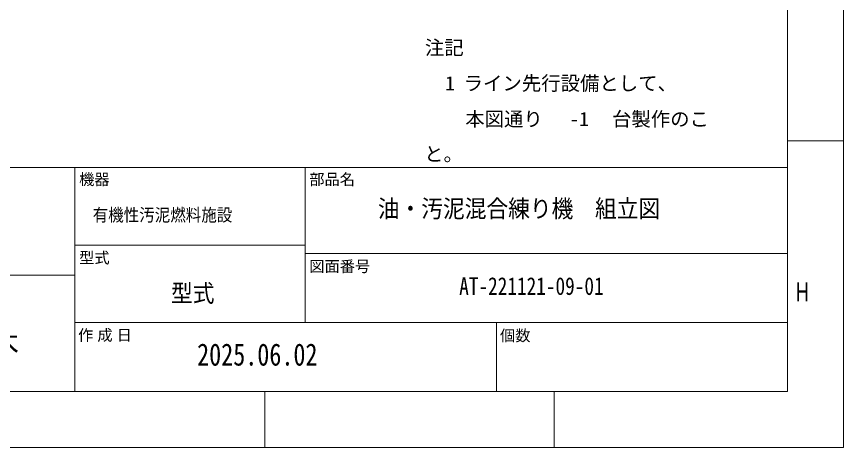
# Model space of a CAD drawing. Units: millimetres at full size. Extents: x -19442 to 19442, y -5866 to 5866.
# Drawn here: x 8772 to 10691, y -2191 to -1191 of the extents above; entities that cross this region are included whole.
import ezdxf
from ezdxf.enums import TextEntityAlignment as Align

# ---------------------------------------------------------------- set-up
doc = ezdxf.new("R2010")
doc.units = ezdxf.units.MM
doc.header["$LTSCALE"] = 3.6
for name, color, linetype, lineweight in [('0-6_0', 2, 'Continuous', 9), ('1-2_Defpoints', 134, 'Continuous', 9), ('1-3_99_図枠', 134, 'Continuous', 9)]:
    doc.layers.add(name, color=color, linetype=linetype, lineweight=lineweight)
doc.layers.add('0-A_07_TEXT', color=2, linetype='Continuous')
doc.styles.add('ＭＳ ゴシック', font='')
doc.styles.add('ＭＳ Ｐゴシック', font='')
doc.styles.get('ＭＳ ゴシック').set_extended_font_data('MS Gothic')
doc.styles.get('ＭＳ Ｐゴシック').set_extended_font_data('MS PGothic')

msp = doc.modelspace()

# ---------------------------------------------------------------- linework, layer by layer
at = {"layer": '1-2_Defpoints'}
msp.add_lwpolyline([(2634.798, -2190.619), (10691.206, -2190.619), (10691.206, 3505.831), (2634.798, 3505.831)], close=True, dxfattribs=at)
at = {"layer": '1-3_99_図枠'}
for p, q in [((10691.206, -1479.072), (10561.193, -1479.072)), ((8907.996, -2061.188), (8907.996, -1541.136)), ((9442.057, -1541.136), (9442.057, -1901.172)), ((8907.996, -1721.154), (9442.057, -1721.154)), ((9442.057, -1741.156), (10561.193, -1741.156)), ((8907.996, -1791.161), (7760.912, -1791.161)), ((8907.996, -1901.172), (10561.193, -1901.172)), ((9885.771, -1901.172), (9885.771, -2061.188)), ((9348.471, -2190.619), (9348.471, -2061.188)), ((10019.838, -2190.619), (10019.838, -2061.188))]:
    msp.add_line(p, q, dxfattribs=at)
for points in [[(3024.437, -2061.188), (10561.193, -2061.188), (10561.193, 3375.818), (3024.437, 3375.818)], [(7760.912, -2061.188), (10561.193, -2061.188), (10561.193, -1541.136), (7760.912, -1541.136)]]:
    msp.add_lwpolyline(points, close=True, dxfattribs=at)

# ---------------------------------------------------------------- texts
at = {"layer": '0-6_0', "color": 134}
for s, height, style, width, p in [('油・汚泥混合練り機\u3000組立図', 41.06, 'ＭＳ Ｐゴシック', 0.9, (9610.719, -1669.464)), ('有機性汚泥燃料施設', 29.33, 'ＭＳ Ｐゴシック', 0.9, (8949.023, -1674.85)), ('AT-221121-09-01', 41.06, 'ＭＳ ゴシック', 0.8, (9799.515, -1849.164)), ('型式', 41.06, 'ＭＳ ゴシック', 0.9, (9130.785, -1865.68)), ('2025.06.02', 51.32, 'ＭＳ ゴシック', 0.8, (9191.402, -2016.18))]:
    msp.add_text(s, height=height, dxfattribs=dict(at, style=style, width=width)).set_placement(p, align=Align.BOTTOM_LEFT)
at = {"layer": '0-6_0', "color": 134, "style": 'ＭＳ Ｐゴシック'}
msp.add_text('高木', height=51.84, dxfattribs=at).set_placement((8636.638, -1988.543), align=Align.BOTTOM_LEFT)
at = {"layer": '0-A_07_TEXT', "color": 3}
for s, style, p in [('注記', 'ＭＳ Ｐゴシック', (9719.97, -1289.733)), ('1', 'ＭＳ ゴシック', (9767.04, -1372.383)), ('ライン先行設備として、', 'ＭＳ Ｐゴシック', (9809.898, -1372.383)), ('\u3000\u3000本図通り', 'ＭＳ Ｐゴシック', (9723.57, -1455.303)), ('-1', 'ＭＳ ゴシック', (10055.625, -1455.303)), ('台製作のこ', 'ＭＳ Ｐゴシック', (10154.197, -1455.303)), ('と。', 'ＭＳ Ｐゴシック', (9718.215, -1536.423))]:
    msp.add_text(s, height=32.99, dxfattribs=dict(at, style=style)).set_placement(p, align=Align.BOTTOM_LEFT)
at = {"layer": '1-3_99_図枠', "style": 'ＭＳ Ｐゴシック'}
for s, p in [('機器', (8917.608, -1589.545)), ('部品名', (9451.668, -1589.545)), ('型式', (8917.608, -1771.331)), ('図面番号', (9451.668, -1791.333)), ('作 成 日', (8915.167, -1950.926)), ('個数', (9894.168, -1951.903))]:
    msp.add_text(s, height=25.92, dxfattribs=at).set_placement(p, align=Align.BOTTOM_LEFT)
at = {"layer": '1-3_99_図枠', "style": 'ＭＳ Ｐゴシック', "width": 0.7}
msp.add_text('H', height=43.99, dxfattribs=at).set_placement((10581.195, -1865.139), align=Align.BOTTOM_LEFT)

doc.saveas('drawing.dxf')
